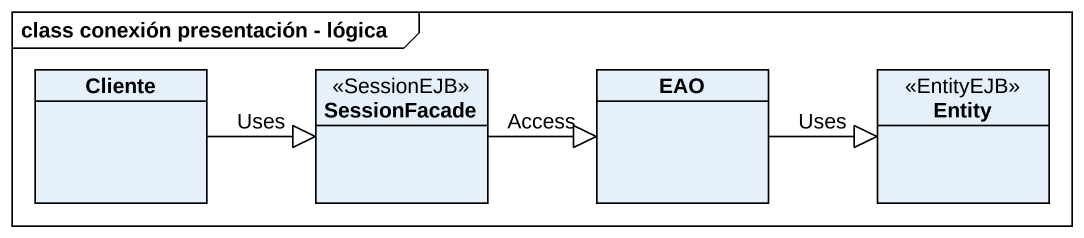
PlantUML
@startuml
mainframe class conexión presentación - lógica
hide circle
hide empty members
class Cliente
class SessionFacade <<SessionEJB>>
class EAO
class "Entity" as Entity_ <<EntityEJB>>
Cliente -right-|> SessionFacade : Uses
SessionFacade -right-|> EAO : Access
EAO -right-|> Entity_ : Uses
@enduml
